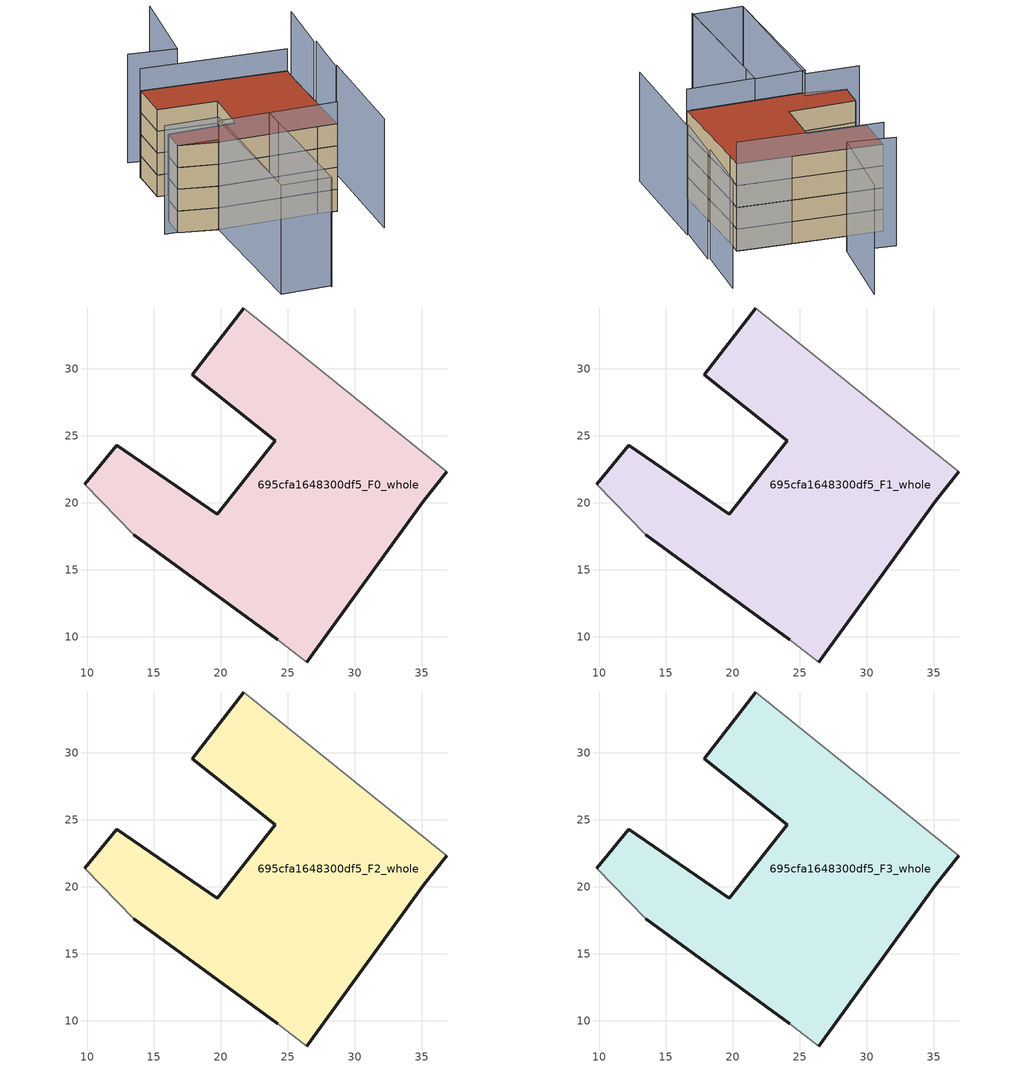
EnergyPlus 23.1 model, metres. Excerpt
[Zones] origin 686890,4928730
695cfa1648300df5_F0_whole
 floor ground (EU_floor_Construction): 26.4,8.12 35.16,20.17 36.85,22.33 21.72,34.55 17.85,29.58 24.07,24.63 19.71,19.14 12.23,24.32 9.84,21.39 13.48,17.61 24.24,9.79 z0
 wall outside (EU_wall_Construction): 24.24,9.79 13.48,17.61 / 9.84,21.39 12.23,24.32 19.71,19.14 24.07,24.63 17.85,29.58 21.72,34.55 / 36.85,22.33 35.16,20.17 26.4,8.12 z0:3
 wall adiabatic (EU_wall_Construction): 13.48,17.61 9.84,21.39 / 21.72,34.55 36.85,22.33 / 26.4,8.12 24.24,9.79 z0:3
695cfa1648300df5_F1_whole
 floor to 695cfa1648300df5_F0_whole (EU_floor_Construction): 26.4,8.12 35.15,20.17 36.85,22.33 21.72,34.55 17.85,29.58 24.07,24.63 19.71,19.14 12.23,24.32 9.84,21.39 13.48,17.61 24.24,9.79 z3
 wall outside (EU_wall_Construction): 24.24,9.79 13.48,17.61 / 9.84,21.39 12.23,24.32 19.71,19.14 24.07,24.63 17.85,29.58 21.72,34.55 / 36.85,22.33 35.16,20.17 26.4,8.12 z3:6
 wall adiabatic (EU_wall_Construction): 13.48,17.61 9.84,21.39 / 21.72,34.55 36.85,22.33 / 26.4,8.12 24.24,9.79 z3:6
695cfa1648300df5_F2_whole
 floor to 695cfa1648300df5_F1_whole (EU_floor_Construction): 26.4,8.12 35.15,20.17 36.85,22.33 21.72,34.55 17.85,29.58 24.07,24.63 19.71,19.14 12.23,24.32 9.84,21.39 13.48,17.61 24.24,9.79 z6
 wall outside (EU_wall_Construction): 24.24,9.79 13.48,17.61 / 9.84,21.39 12.23,24.32 19.71,19.14 24.07,24.63 17.85,29.58 21.72,34.55 / 36.85,22.33 35.16,20.17 26.4,8.12 z6:9
 wall adiabatic (EU_wall_Construction): 13.48,17.61 9.84,21.39 / 21.72,34.55 36.85,22.33 / 26.4,8.12 24.24,9.79 z6:9
695cfa1648300df5_F3_whole
 floor to 695cfa1648300df5_F2_whole (EU_floor_Construction): 26.4,8.12 35.15,20.17 36.85,22.33 21.72,34.55 17.85,29.58 24.07,24.63 19.71,19.14 12.23,24.32 9.84,21.39 13.48,17.61 24.24,9.79 z9
 wall outside (EU_wall_Construction): 24.24,9.79 13.48,17.61 / 9.84,21.39 12.23,24.32 19.71,19.14 24.07,24.63 17.85,29.58 21.72,34.55 / 36.85,22.33 35.16,20.17 26.4,8.12 z9:12
 wall adiabatic (EU_wall_Construction): 13.48,17.61 9.84,21.39 / 21.72,34.55 36.85,22.33 / 26.4,8.12 24.24,9.79 z9:12
 roof outside (EU_roof_Construction): 36.85,22.33 35.16,20.17 26.4,8.12 24.24,9.79 13.48,17.61 9.84,21.39 12.23,24.32 19.71,19.14 24.07,24.63 17.85,29.58 21.72,34.55 z12
shading: 25.24,0.41 35.96,14.35 / 6.26,-3.93 19.01,13.6 / 19.01,13.6 26.45,8.19 / 35.7,14.32 40.88,20.57 / 8.52,22.52 14.37,18.13 / 14.37,18.13 1.05,0.37 / 40.63,20.78 46.89,28.14 / 36.86,22.34 21.66,34.6 / 38.7,44.1 29.39,34 / 29.39,34 24.68,38.35 / 0.93,0.2 13.48,17.61 / 13.48,17.61 19.01,13.62 / 19.01,13.62 6.46,-3.78 / 6.46,-3.78 0.93,0.2 z0:15
[Building]
EU S2 Campaign: North Axis=0; Terrain=City; Solar Distribution=FullExterior
[Site:Location]
Bologna: Latitude=44.5; Longitude=11.25; Time Zone=1; Elevation=37
[SizingPeriod:WeatherFileDays]
AnnualSizingPeriod: Begin Month=1; Begin Day of Month=1; End Month=12; End Day of Month=31; Day of Week for Start Day=Monday; Use Weather File Daylight Saving Period=No; Use Weather File Rain and Snow Indicators=No
[MATERIAL]
EU_InternalMass_Material: Roughness=MediumRough; Thickness=0.1; Conductivity=1; Density=1800; Specific Heat=900; Thermal Absorptance=0.9; Solar Absorptance=0.7; Visible Absorptance=0.7
[MATERIAL:NOMASS] Roughness=MediumRough; Thermal Absorptance=0.9; Solar Absorptance=0.7; Visible Absorptance=0.7
Name | Thermal Resistance
EU_wall_NoMass | 0.937881
EU_roof_NoMass | 0.548572
EU_floor_NoMass | 0.71348
[CONSTRUCTION]
EU_wall_Construction: EU_wall_NoMass
EU_roof_Construction: EU_roof_NoMass
EU_floor_Construction: EU_floor_NoMass
EU_InternalMass_Construction: EU_InternalMass_Material
[ZONE] Type=1; Multiplier=1; Ceiling Height=autocalculate; Floor Area=autocalculate; Part of Total Floor Area=Yes
Name | Volume
695cfa1648300df5_F0_whole | 902.814
695cfa1648300df5_F1_whole; 695cfa1648300df5_F2_whole; 695cfa1648300df5_F3_whole | 902.815
[INTERNALMASS] Construction=EU_InternalMass_Construction; Surface Area=300.939
Name | Zone or ZoneList
695cfa1648300df5_F0_whole_EU_InternalMass | 695cfa1648300df5_F0_whole
695cfa1648300df5_F1_whole_EU_InternalMass | 695cfa1648300df5_F1_whole
695cfa1648300df5_F2_whole_EU_InternalMass | 695cfa1648300df5_F2_whole
695cfa1648300df5_F3_whole_EU_InternalMass | 695cfa1648300df5_F3_whole
[OTHEREQUIPMENT] Fuel Type=Electricity; Design Level Calculation Method=Watts/Area; Power per Zone Floor Area=1; Fraction Latent=0; Fraction Radiant=0; Fraction Lost=0; Carbon Dioxide Generation Rate=0; EndUse Subcategory=EU_Step8_InternalGains
Name | Zone or ZoneList or Space or SpaceList | Schedule
EU_Step8_InternalGain_695cfa1648300df5_F0_whole_f000 | 695cfa1648300df5_F0_whole | EU_Step8_GainSchedule_695cfa1648300df5_F0_whole_f000
EU_Step8_InternalGain_695cfa1648300df5_F1_whole_f000 | 695cfa1648300df5_F1_whole | EU_Step8_GainSchedule_695cfa1648300df5_F1_whole_f000
EU_Step8_InternalGain_695cfa1648300df5_F2_whole_f000 | 695cfa1648300df5_F2_whole | EU_Step8_GainSchedule_695cfa1648300df5_F2_whole_f000
EU_Step8_InternalGain_695cfa1648300df5_F3_whole_f000 | 695cfa1648300df5_F3_whole | EU_Step8_GainSchedule_695cfa1648300df5_F3_whole_f000
[ZONEVENTILATION:DESIGNFLOWRATE] Schedule=EU_AlwaysOn; Design Flow Rate Calculation Method=AirChanges/Hour; Air Changes per Hour=0.687892; Ventilation Type=Natural; Fan Pressure Rise=0; Fan Total Efficiency=1; Constant Term Coefficient=1; Temperature Term Coefficient=0; Velocity Term Coefficient=0; Velocity Squared Term Coefficient=0; Minimum Indoor Temperature=-100; Maximum Indoor Temperature=100; Delta Temperature=-100; Minimum Outdoor Temperature=-100; Maximum Outdoor Temperature=100; Maximum Wind Speed=40
Name | Zone or ZoneList or Space or SpaceList
EU_ConstantAir_695cfa1648300df5_F0_whole | 695cfa1648300df5_F0_whole
EU_ConstantAir_695cfa1648300df5_F1_whole | 695cfa1648300df5_F1_whole
EU_ConstantAir_695cfa1648300df5_F2_whole | 695cfa1648300df5_F2_whole
EU_ConstantAir_695cfa1648300df5_F3_whole | 695cfa1648300df5_F3_whole
[HVACTEMPLATE:THERMOSTAT] Constant Heating Setpoint=20; Constant Cooling Setpoint=50
EU_HeatOnly_695cfa1648300df5_F0_whole; EU_HeatOnly_695cfa1648300df5_F1_whole; EU_HeatOnly_695cfa1648300df5_F2_whole; EU_HeatOnly_695cfa1648300df5_F3_whole
[HVACTEMPLATE:ZONE:IDEALLOADSAIRSYSTEM] System Availability Schedule=EU_AlwaysOn; Maximum Heating Supply Air Temperature=50; Minimum Cooling Supply Air Temperature=13; Maximum Heating Supply Air Humidity Ratio=0.0156; Minimum Cooling Supply Air Humidity Ratio=0.0077; Heating Limit=NoLimit; Cooling Limit=NoLimit; Heating Availability Schedule=EU_AlwaysOn; Cooling Availability Schedule=EU_CoolingOff; Dehumidification Control Type=ConstantSensibleHeatRatio; Cooling Sensible Heat Ratio=0.7; Dehumidification Setpoint=60; Humidification Control Type=None; Humidification Setpoint=30; Outdoor Air Method=None; Outdoor Air Flow Rate per Person=0.00944; Outdoor Air Flow Rate per Zone Floor Area=0; Outdoor Air Flow Rate per Zone=0; Demand Controlled Ventilation Type=None; Outdoor Air Economizer Type=NoEconomizer; Heat Recovery Type=None; Sensible Heat Recovery Effectiveness=0.7; Latent Heat Recovery Effectiveness=0.65
Name | Template Thermostat
695cfa1648300df5_F0_whole | EU_HeatOnly_695cfa1648300df5_F0_whole
695cfa1648300df5_F1_whole | EU_HeatOnly_695cfa1648300df5_F1_whole
695cfa1648300df5_F2_whole | EU_HeatOnly_695cfa1648300df5_F2_whole
695cfa1648300df5_F3_whole | EU_HeatOnly_695cfa1648300df5_F3_whole
[SIZING:ZONE] Zone Cooling Design Supply Air Temperature Input Method=SupplyAirTemperature; Zone Cooling Design Supply Air Temperature=13; Zone Heating Design Supply Air Temperature Input Method=SupplyAirTemperature; Zone Heating Design Supply Air Temperature=50; Zone Cooling Design Supply Air Humidity Ratio=0.008; Zone Heating Design Supply Air Humidity Ratio=0.008; Cooling Design Air Flow Method=DesignDay; Cooling Design Air Flow Rate=0; Cooling Minimum Air Flow per Zone Floor Area=0.000762; Cooling Minimum Air Flow=0; Cooling Minimum Air Flow Fraction=0.2; Heating Design Air Flow Method=DesignDay; Heating Design Air Flow Rate=0; Heating Maximum Air Flow per Zone Floor Area=0.002032; Heating Maximum Air Flow=0.141576; Heating Maximum Air Flow Fraction=0.3; Account for Dedicated Outdoor Air System=No; Dedicated Outdoor Air System Control Strategy=NeutralSupplyAir; Dedicated Outdoor Air Low Setpoint Temperature for Design=autosize; Dedicated Outdoor Air High Setpoint Temperature for Design=autosize; Zone Load Sizing Method=Sensible Load Only No Latent Load; Zone Latent Cooling Design Supply Air Humidity Ratio Input Method=HumidityRatioDifference; Zone Cooling Design Supply Air Humidity Ratio Difference=0.005; Zone Latent Heating Design Supply Air Humidity Ratio Input Method=HumidityRatioDifference; Zone Humidification Design Supply Air Humidity Ratio Difference=0.005
695cfa1648300df5_F0_whole; 695cfa1648300df5_F1_whole; 695cfa1648300df5_F2_whole; 695cfa1648300df5_F3_whole
[SCHEDULE:CONSTANT]
Name | Hourly Value
EU_AlwaysOn | 1
EU_CoolingOff | 0
[SCHEDULE:FILE] Column Number=1; Rows to Skip at Top=0; Number of Hours of Data=8760; Column Separator=Comma; Interpolate to Timestep=No; Minutes per Item=60; Adjust Schedule for Daylight Savings=Yes
Name | File
EU_Step8_GainSchedule_695cfa1648300df5_F0_whole_f000 | ../../schedules/695cfa1648300df5/695cfa1648300df5_F0_whole_f000_gain.csv
EU_Step8_GainSchedule_695cfa1648300df5_F1_whole_f000 | ../../schedules/695cfa1648300df5/695cfa1648300df5_F1_whole_f000_gain.csv
EU_Step8_GainSchedule_695cfa1648300df5_F2_whole_f000 | ../../schedules/695cfa1648300df5/695cfa1648300df5_F2_whole_f000_gain.csv
EU_Step8_GainSchedule_695cfa1648300df5_F3_whole_f000 | ../../schedules/695cfa1648300df5/695cfa1648300df5_F3_whole_f000_gain.csv
